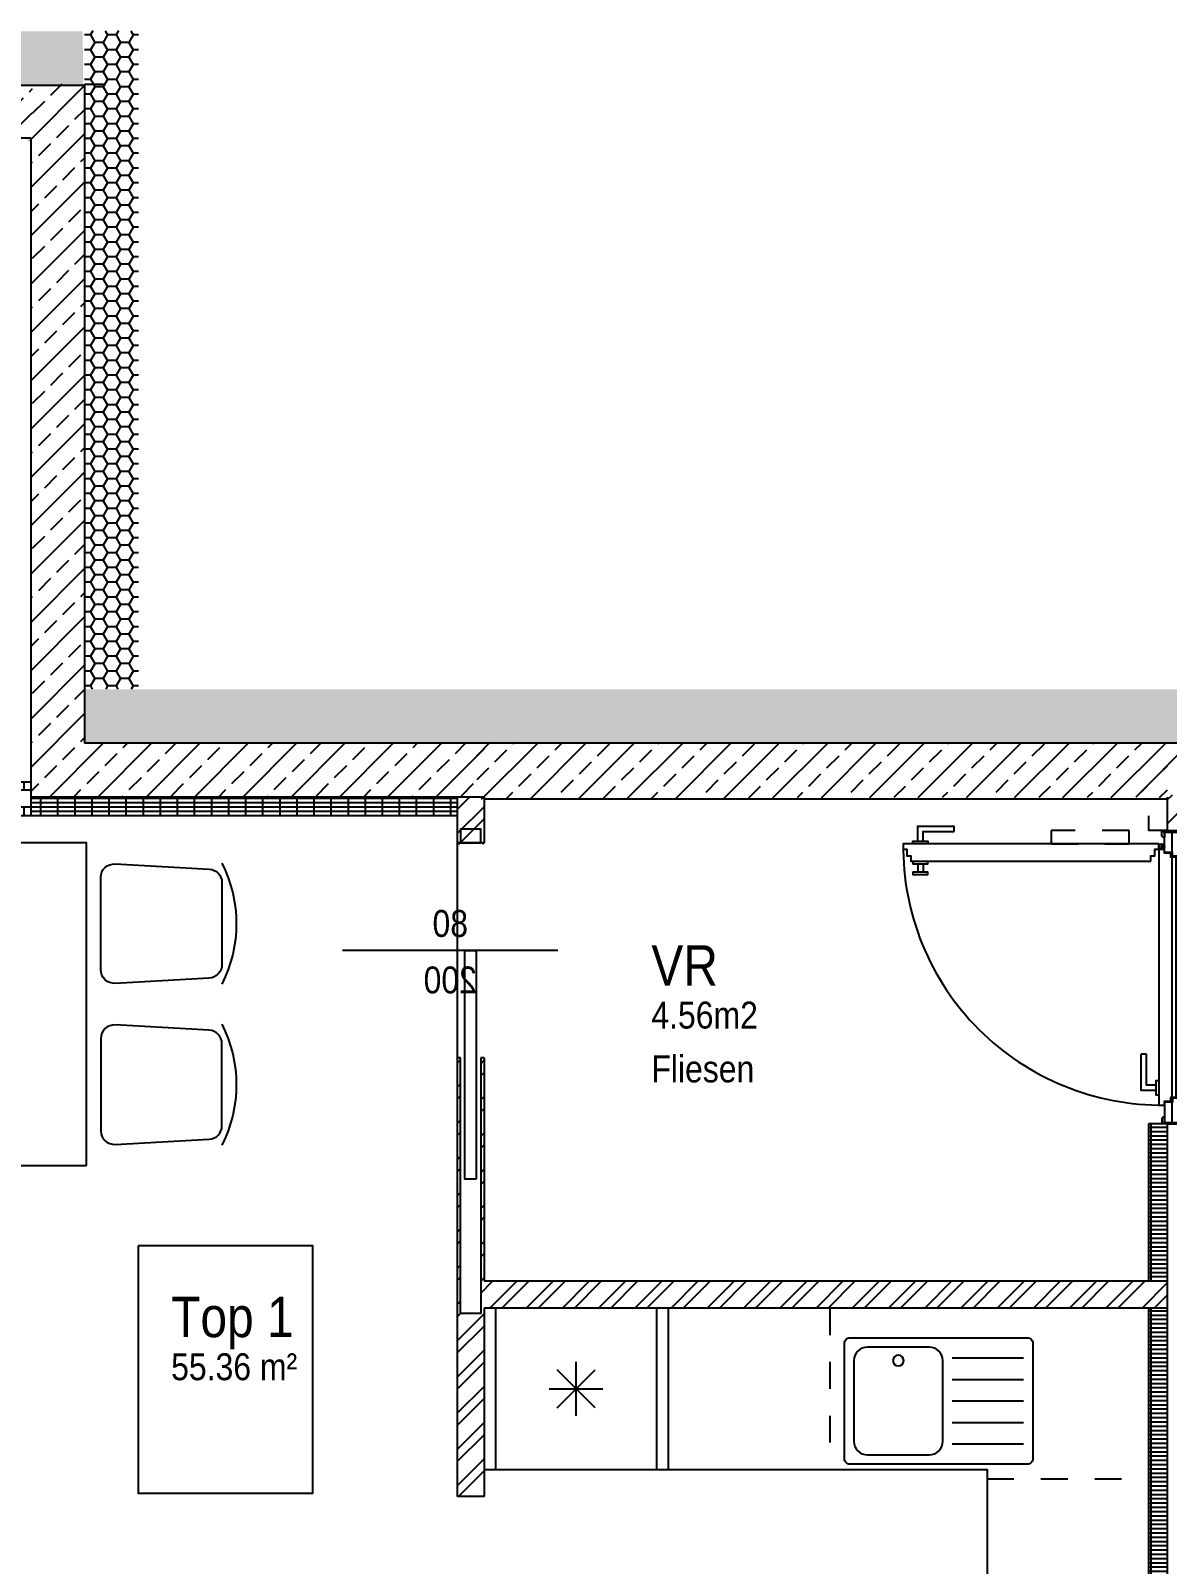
# Model space of a CAD drawing. Header units: millimetres. Extents: x 2865.5 to 2884.6, y 1727 to 1740.
# Drawn here: x 2870.73 to 2874.96, y 1734.32 to 1740.02 of the extents above; entities that cross this region are included whole.
import ezdxf
from ezdxf.enums import TextEntityAlignment as Align

# ---------------------------------------------------------------- set-up
doc = ezdxf.new("R2010")
doc.units = ezdxf.units.MM
doc.linetypes.add('HIDDEN2', pattern=[0.1875, 0.125, -0.0625])
for name, color, linetype in [('01-ANS-G00-L04-M0', 8, 'Continuous'), ('01-TXT---------M0', 5, 'Continuous'), ('01-TXT---------PP', 5, 'Continuous'), ('01-TXT-G00-L04-M0', 160, 'Continuous'), ('02-FIL-G00-L04-LILA', 223, 'Continuous'), ('02-FIL-G00-L04-ORANGE', 40, 'Continuous'), ('02-FIL-G00-L04-STB', 8, 'Continuous'), ('02-TWA---------M0', 4, 'Continuous'), ('02-TWA-G00-L04-M0', 4, 'Continuous'), ('02-ZWA---------M0', 2, 'Continuous'), ('02-ZWA-G00-L04-M0', 2, 'Continuous'), ('05-STO---------M0', 5, 'Continuous'), ('05-SYM---------M0', 8, 'Continuous'), ('05-SYM-G00-L04-M0', 8, 'Continuous'), ('05-TXT--------M0', 8, 'Continuous'), ('05-TXT-G00-L04-M0', 8, 'Continuous'), ('07-SAN-G00-L04-Küche', 8, 'Continuous'), ('07-SAN-G00-L04-M0', 8, 'Continuous')]:
    doc.layers.add(name, color=color, linetype=linetype)
doc.layers.add('05_HLP---------M0', color=5, linetype='Continuous', plot=False)
doc.styles.add('ARIAL', font='arial.ttf', dxfattribs={"width": 0.85})
pattern_1 = [(180, (2925.695287, 1643.409284), (0, -0.015875), []), (270, (2925.695287, 1643.409284), (0.0635, 0), [])]
pattern_2 = [(225, (2925.69529, 1643.40928), (0.06735192, -0.06735192), []), (225, (2925.65039, 1643.40928), (0.06735192, -0.06735192), [])]

# ---------------------------------------------------------------- blocks, each defined once
blk = doc.blocks.new('01-SQM')
at = {"layer": '01-TXT---------M0', "color": 1, "style": 'ARIAL', "width": 0.85}
blk.add_attdef('ROOM', (0, 0), '', height=0.15, dxfattribs=at)
blk.add_attdef('AREA', text='', height=0.1, dxfattribs=at).set_placement((0, -0.06), align=Align.TOP_LEFT)
at = {"layer": '01-TXT---------PP', "color": 1, "style": 'ARIAL', "width": 0.85}
blk.add_attdef('NR', text='', height=0.15, dxfattribs=at).set_placement((-0.1173, 0), align=Align.RIGHT)
blk.add_attdef('FLOOR', text='', height=0.1, dxfattribs=at).set_placement((0, -0.26), align=Align.TOP_LEFT)
blk = doc.blocks.new('05-TXT')
at = {"layer": '05-TXT--------M0'}
blk.add_line((-0.4, 0), (0.4, 0), dxfattribs=at)
at = {"layer": '05-TXT--------M0', "color": 8, "style": 'ARIAL', "width": 0.85}
blk.add_attdef('BREITE', text='', height=0.1, dxfattribs=at).set_placement((0, 0.05), align=Align.CENTER)
blk.add_attdef('HÖHE', text='', height=0.1, rotation=360, dxfattribs=at).set_placement((0, -0.06), align=Align.TOP_CENTER)
blk = doc.blocks.new('WET')
at = {"layer": '02-TWA---------M0'}
for points in [[(-0.545, 0), (-0.545, 0.2)], [(0.545, 0), (0.545, 0.2)]]:
    blk.add_lwpolyline(points, dxfattribs=at)
at = {"layer": '02-ZWA---------M0'}
for points in [[(-0.545, 0), (-0.545, -0.07)], [(0.545, 0), (0.545, -0.07)]]:
    blk.add_lwpolyline(points, dxfattribs=at)
at = {"layer": '05-STO---------M0'}
for points in [[(-0.54, 0.058), (-0.52, 0.058), (-0.52, 0.063, 0.414214), (-0.525, 0.068), (-0.545, 0.068)], [(0.54, 0.058), (0.52, 0.058), (0.52, 0.063, -0.414214), (0.525, 0.068), (0.545, 0.068)], [(-0.54, -0.01), (-0.52, -0.01), (-0.52, -0.015, -0.414214), (-0.525, -0.02), (-0.545, -0.02)], [(0.54, -0.01), (0.52, -0.01), (0.52, -0.015, 0.414214), (0.525, -0.02), (0.545, -0.02)]]:
    blk.add_lwpolyline(points, format="xyb", close=True, dxfattribs=at)
for points in [[(-0.464, -0.01), (-0.54, -0.01), (-0.54, 0.058), (-0.45, 0.058), (-0.45, 0.058), (-0.45, 0.058), (-0.45, 0.0195), (-0.464, 0.0195), (-0.464, -0.01)], [(0.464, -0.01), (0.54, -0.01), (0.54, 0.058), (0.45, 0.058), (0.45, 0.058), (0.45, 0.058), (0.45, 0.0195), (0.464, 0.0195), (0.464, -0.01)]]:
    blk.add_lwpolyline(points, dxfattribs=at)
at = {"layer": '05-SYM---------M0'}
for p, q in [((-0.422, -0.908), (-0.392, -0.908)), ((-0.422, -0.928), (-0.392, -0.928))]:
    blk.add_line(p, q, dxfattribs=at)
for points in [[(0.545, 0.018), (-0.545, 0.018)], [(-0.432, -0.061), (-0.432, -0.061), (-0.452, -0.061), (-0.452, -0.046), (-0.476, -0.046), (-0.476, -0.032), (-0.496, -0.032), (-0.496, -0.982), (-0.476, -0.982), (-0.476, -0.968), (-0.452, -0.968), (-0.452, -0.953), (-0.432, -0.953), (-0.432, -0.061)], [(-0.491, -0.021), (-0.481, -0.021)], [(-0.486, -0.026), (-0.486, -0.016)], [(-0.506, -0.928), (-0.562, -0.928), (-0.562, -0.793)], [(-0.542, -0.793), (-0.562, -0.793)], [(-0.506, -0.908), (-0.542, -0.908), (-0.542, -0.793)], [(-0.496, -0.9455), (-0.506, -0.9455), (-0.506, -0.8905), (-0.496, -0.8905)], [(-0.432, -0.9455), (-0.422, -0.9455), (-0.422, -0.8905), (-0.432, -0.8905)], [(-0.392, -0.9455), (-0.382, -0.9455), (-0.382, -0.8905), (-0.392, -0.8905)], [(-0.392, -0.9455), (-0.392, -0.8905)]]:
    blk.add_lwpolyline(points, dxfattribs=at)
at = {"layer": '05-SYM---------M0', "linetype": 'HIDDEN2', "ltscale": 0.2}
blk.add_lwpolyline([(-0.496, -0.142), (-0.546, -0.142), (-0.546, -0.432), (-0.496, -0.432)], close=True, dxfattribs=at)
at = {"layer": '05-SYM---------M0'}
blk.add_circle((-0.486, -0.021), 0.01, dxfattribs=at)
blk.add_arc((-0.486, -0.021), 0.9611, 269.4038, 0.6558, dxfattribs=at)
at = {"layer": '05_HLP---------M0'}
for p, q in [((0.401, 0.043), (0.401, 0.073)), ((0.421, 0.043), (0.421, 0.073))]:
    blk.add_line(p, q, dxfattribs=at)
for points in [[(0.4385, 0.073), (0.4385, 0.083), (0.3835, 0.083), (0.3835, 0.073)], [(0.4385, 0.073), (0.3835, 0.073)], [(-0.446, 0.033), (-0.446, 0.033), (-0.446, 0.013), (-0.461, 0.013), (-0.461, -0.011), (-0.475, -0.011), (-0.475, -0.031), (0.475, -0.031), (0.475, -0.011), (0.461, -0.011), (0.461, 0.013), (0.446, 0.013), (0.446, 0.033), (-0.446, 0.033)], [(0.4385, 0.033), (0.4385, 0.043), (0.3835, 0.043), (0.3835, 0.033)], [(0.421, -0.041), (0.421, -0.097), (0.286, -0.097)], [(0.401, -0.041), (0.401, -0.077), (0.286, -0.077)], [(0.4385, -0.031), (0.4385, -0.041), (0.3835, -0.041), (0.3835, -0.031)], [(0.286, -0.077), (0.286, -0.097)]]:
    blk.add_lwpolyline(points, dxfattribs=at)
blk = doc.blocks.new('SCHIEBETÜR-80')
at = {"layer": '02-ZWA---------M0'}
for points in [[(-0.4, 0.0375), (-1.35, 0.0375), (-1.35, -0.0375), (-0.4, -0.0375)], [(-0.4, 0.05), (-0.4, 0.0375)], [(0.4, 0.05), (0.4, -0.05)], [(-0.4, -0.0375), (-0.4, -0.05)]]:
    blk.add_lwpolyline(points, dxfattribs=at)
blk.add_lwpolyline([(0.4, 0.0375), (0.45, 0.0375), (0.45, -0.0375), (0.4, -0.0375)], close=True, dxfattribs=at)
at = {"layer": '05-SYM---------M0'}
blk.add_lwpolyline([(-0.85, 0.021), (-0.85, -0.021), (0, -0.021), (0, 0.021)], close=True, dxfattribs=at)
blk = doc.blocks.new('Kühlschrank')
blk.add_lwpolyline([(-0.3, 0), (0.3, 0), (0.3, -0.6), (-0.3, -0.6)], close=True)
for points in [[(0, -0.2), (0, -0.4)], [(0.0707, -0.2293), (-0.0707, -0.3707)], [(-0.0707, -0.2293), (0.0707, -0.3707)], [(-0.1, -0.3), (0.1, -0.3)]]:
    blk.add_lwpolyline(points)
blk = doc.blocks.new('Spüle')
for points in [[(0.4, -0.02), (-0.26, -0.02, 0.414214), (-0.28, -0.04), (-0.28, -0.47, 0.414214), (-0.26, -0.49), (0.4, -0.49, 0.414214), (0.42, -0.47), (0.42, -0.04, 0.414214)], [(-0.195, -0.055), (0.035, -0.055, -0.414214), (0.085, -0.105), (0.085, -0.405, -0.414214), (0.035, -0.455), (-0.195, -0.455, -0.414214), (-0.245, -0.405), (-0.245, -0.105, -0.414214)]]:
    blk.add_lwpolyline(points, format="xyb", close=True)
for points in [[(0.12, -0.095), (0.385, -0.095)], [(0.12, -0.175), (0.385, -0.175)], [(0.12, -0.255), (0.385, -0.255)], [(0.12, -0.335), (0.385, -0.335)], [(0.12, -0.415), (0.385, -0.415)]]:
    blk.add_lwpolyline(points)
blk.add_circle((-0.08, -0.405), 0.02)
blk = doc.blocks.new('4733788473')
at = {"color": 4}
for points in [[(2877.9358, 1743.4541), (2877.9358, 1743.0541), (2877.5358, 1743.0541), (2877.5358, 1743.4541)], [(2880.2358, 1743.4541), (2880.2358, 1743.0541), (2879.8358, 1743.0541), (2879.8358, 1743.4541)], [(2878.2858, 1739.0541), (2878.2858, 1739.0541), (2878.2858, 1739.0541), (2878.2858, 1740.4541), (2880.4858, 1740.4541), (2880.4858, 1739.7541), (2880.5858, 1739.7541), (2880.5858, 1740.5541), (2878.1858, 1740.5541), (2878.1858, 1739.0541)], [(2876.4058, 1738.4516), (2875.2058, 1738.4516), (2875.2058, 1739.2516), (2876.4058, 1739.2516)], [(2880.6858, 1737.3491), (2879.1858, 1737.3491), (2879.1858, 1737.2491), (2880.6858, 1737.2491)]]:
    blk.add_lwpolyline(points, close=True, dxfattribs=at)
at = {"color": 4, "flags": 128}
for points in [[(2877.9358, 1741.3541), (2879.8358, 1741.3541), (2879.8358, 1743.4541), (2877.9358, 1743.4541)], [(2879.3108, 1739.4541), (2879.3108, 1738.9541), (2880.3108, 1738.9541), (2880.3108, 1739.4541)], [(2879.0358, 1737.0741), (2880.8358, 1737.0741), (2880.8358, 1737.5241), (2879.0358, 1737.5241)]]:
    blk.add_lwpolyline(points, close=True, dxfattribs=at)
at = {"color": 4}
for points in [[(2878.1358, 1743.0541), (2878.1358, 1743.3041), (2878.7358, 1743.3041), (2878.7358, 1743.0541)], [(2879.6358, 1743.0541), (2879.6358, 1743.3041), (2879.0358, 1743.3041), (2879.0358, 1743.0541)], [(2878.0358, 1742.9541), (2879.7358, 1742.9541)], [(2880.4858, 1739.7791), (2878.9858, 1739.7791), (2878.9858, 1738.9541)], [(2878.9858, 1738.9541), (2878.2858, 1738.9541)], [(2879.5823, 1737.8027), (2879.9358, 1737.3491), (2880.2894, 1737.8027)]]:
    blk.add_lwpolyline(points, dxfattribs=at)
at = {"color": 4, "flags": 128}
for points in [[(2875.3038, 1739.7076, -0.39805), (2875.3537, 1739.7548), (2875.6591, 1739.7548, -0.39805), (2875.709, 1739.7076), (2875.7285, 1739.3576, -0.430564), (2875.6785, 1739.3048), (2875.3342, 1739.3048, -0.430564), (2875.2843, 1739.3576)], [(2876.3079, 1739.7076, 0.39805), (2876.258, 1739.7548), (2875.9526, 1739.7548, 0.39805), (2875.9026, 1739.7076), (2875.8832, 1739.3576, 0.430564), (2875.9331, 1739.3048), (2876.2774, 1739.3048, 0.430564), (2876.3273, 1739.3576)], [(2875.3038, 1737.9957, 0.39805), (2875.3537, 1737.9484), (2875.6591, 1737.9484, 0.39805), (2875.709, 1737.9957), (2875.7285, 1738.3457, 0.430564), (2875.6785, 1738.3984), (2875.3342, 1738.3984, 0.430564), (2875.2843, 1738.3457)], [(2876.3079, 1737.9957, -0.39805), (2876.258, 1737.9484), (2875.9526, 1737.9484, -0.39805), (2875.9026, 1737.9957), (2875.8832, 1738.3457, -0.430564), (2875.9331, 1738.3984), (2876.2774, 1738.3984, -0.430564), (2876.3273, 1738.3457)]]:
    blk.add_lwpolyline(points, format="xyb", close=True, dxfattribs=at)
at = {"color": 4}
for centre, start, end in [((2875.5064, 1739.3048), 63.4349, 116.5651), ((2876.1053, 1739.3048), 63.4349, 116.5651), ((2875.5064, 1738.3984), 243.4349, 296.5651), ((2876.1053, 1738.3984), 243.4349, 296.5651)]:
    blk.add_arc(centre, 0.5031, start, end, dxfattribs=at)

msp = doc.modelspace()

# ---------------------------------------------------------------- hatches: boundary and pattern name
at = {"layer": '02-FIL-G00-L04-LILA'}
h = msp.add_hatch(dxfattribs=at)
h.set_pattern_fill('HONEY', color=8, scale=0.01, angle=107.0465, style=0)
h.set_pattern_definition([(90, (2854.58618, 1730.280444), (-0.0274963, 0.047625), [0.03175, -0.0635]), (210, (2854.58618, 1730.280444), (-0.02749631, -0.047624994), [0.03175, -0.0635]), (150, (2854.58618, 1730.280444), (-0.05499261, 6e-09), [-0.0635, 0.03175])])
h.paths.add_polyline_path([(2870.9241, 1739.8178), (2867.9654, 1739.8178), (2865.5179, 1739.8177), (2865.5179, 1740.0177), (2870.9237, 1740.0178)])
h = msp.add_hatch(dxfattribs=at)
h.set_pattern_fill('HONEY', color=8, scale=0.01, angle=197.0465, style=0)
h.set_pattern_definition([(180, (2880.667626, 1726.64166), (-0.047625, -0.0274963), [0.03175, -0.0635]), (300, (2880.667626, 1726.64166), (0.047624994, -0.02749631), [0.03175, -0.0635]), (240, (2880.667626, 1726.64166), (-6e-09, -0.05499261), [-0.0635, 0.03175])])
h.paths.add_polyline_path([(2871.1303, 1740.0209), (2871.1303, 1740.0209), (2871.1304, 1737.5733), (2870.9304, 1737.5733), (2870.9303, 1740.0205)])
h = msp.add_hatch(dxfattribs=at)
h.set_pattern_fill('HONEY', color=8, scale=0.01, angle=287.0465, style=0)
h.set_pattern_definition([(270, (2886.08507, 1747.109546), (0.0274963, -0.047625), [0.03175, -0.0635]), (30, (2886.08507, 1747.109546), (0.02749631, 0.047624994), [0.03175, -0.0635]), (330, (2886.08507, 1747.109546), (0.05499261, -6e-09), [-0.0635, 0.03175])])
h.paths.add_polyline_path([(2870.9278, 1737.5722), (2872.1951, 1737.5722), (2875.5235, 1737.5723), (2875.5235, 1737.3723), (2870.9282, 1737.3722)])
h = msp.add_hatch(dxfattribs=at)
h.set_pattern_fill('HONEY', color=8, scale=0.01, angle=287.0465, style=0)
h.set_pattern_definition([(270, (2882.72339, 1767.08553), (0.0274963, -0.047625), [0.03175, -0.0635]), (30, (2882.72339, 1767.08553), (0.02749631, 0.047624994), [0.03175, -0.0635]), (330, (2882.72339, 1767.08553), (0.05499261, -6e-09), [-0.0635, 0.03175])])
h.paths.add_polyline_path([(2875.461, 1737.0482), (2868.8334, 1737.0482), (2875.5254, 1737.0482), (2875.5254, 1737.3729), (2875.4614, 1737.3729)])
at = {"layer": '02-FIL-G00-L04-ORANGE'}
h = msp.add_hatch(dxfattribs=at)
h.set_pattern_fill('BRICK', color=8, scale=0.01, angle=287.0465, style=0)
h.set_pattern_definition([(180, (2925.695287, 1643.409284), (0, -0.0635), []), (270, (2925.69529, 1643.40928), (0.127, 0), [0.0635, -0.0635]), (270, (2925.63179, 1643.40928), (0.127, 0), [-0.0635, 0.0635])])
h.paths.add_polyline_path([(2870.7303, 1737.1019), (2869.6603, 1737.1019), (2869.6603, 1737.2269), (2870.7303, 1737.2269), (2870.7303, 1737.1719)])
h = msp.add_hatch(dxfattribs=at)
h.set_pattern_fill('GRATE', color=8, scale=0.02, angle=287.0465, style=0)
h.set_pattern_definition(pattern_1)
h.paths.add_polyline_path([(2872.3153, 1737.1019), (2870.7303, 1737.1019), (2870.7303, 1737.1719), (2872.3153, 1737.1719)])
h = msp.add_hatch(dxfattribs=at)
h.set_pattern_fill('ANSI32', color=8, scale=0.01, angle=287.0465, style=0)
h.set_pattern_definition(pattern_2)
h.paths.add_polyline_path([(2872.3153, 1736.9969), (2872.3153, 1737.1719), (2872.4153, 1737.1719), (2872.4153, 1736.9969)])
h = msp.add_hatch(dxfattribs=at)
h.set_pattern_fill('ANSI32', color=8, scale=0.01, angle=287.0465, style=0)
h.set_pattern_definition(pattern_2)
h.paths.add_polyline_path([(2872.3153, 1734.5719), (2872.3153, 1736.2019), (2872.3278, 1736.2019), (2872.3278, 1735.2519), (2872.4028, 1735.2519), (2872.4028, 1736.2019), (2872.4153, 1736.2019), (2872.4153, 1735.3719), (2874.9553, 1735.3719), (2874.9553, 1735.2719), (2872.4153, 1735.2719), (2872.4153, 1734.5719)])
h = msp.add_hatch(dxfattribs=at)
h.set_pattern_fill('GRATE', color=8, scale=0.02, angle=287.0465, style=0)
h.set_pattern_definition(pattern_1)
h.paths.add_polyline_path([(2874.8853, 1735.3719), (2874.8853, 1735.9569), (2874.9553, 1735.9569), (2874.9553, 1735.3719)])
h = msp.add_hatch(dxfattribs=at)
h.set_pattern_fill('GRATE', color=8, scale=0.02, angle=287.0465, style=0)
h.set_pattern_definition(pattern_1)
h.paths.add_polyline_path([(2874.8853, 1735.2719), (2874.9553, 1735.2719), (2874.9553, 1733.1719), (2874.8853, 1733.1719)])
at = {"layer": '02-FIL-G00-L04-STB'}
h = msp.add_hatch(dxfattribs=at)
h.set_pattern_fill('ANSI33', color=8, scale=0.02, angle=287.0465, style=0)
h.set_pattern_definition([(225, (2926.91789, 1651.85353), (0.08980256, -0.08980256), []), (225, (2926.82809, 1651.85353), (0.08980256, -0.08980256), [0.0635, -0.03175])])
h.paths.add_polyline_path([(2869.4279, 1739.6162), (2869.4279, 1739.6962), (2869.4279, 1739.8162), (2870.7361, 1739.8126), (2870.7361, 1739.6126)])
h = msp.add_hatch(dxfattribs=at)
h.set_pattern_fill('ANSI33', color=8, scale=0.02, angle=287.0465, style=0)
h.set_pattern_definition([(225, (2932.6442, 1649.40713), (0.08980256, -0.08980256), []), (225, (2932.55439, 1649.40713), (0.08980256, -0.08980256), [0.0635, -0.03175])])
h.paths.add_polyline_path([(2873.6624, 1737.1695), (2872.3875, 1737.1635), (2872.3899, 1737.3755), (2874.9556, 1737.3698), (2874.9556, 1737.1698)])
h = msp.add_hatch(dxfattribs=at)
h.set_pattern_fill('ANSI33', color=8, scale=0.02, angle=287.0465, style=0)
h.set_pattern_definition([(225, (2932.64886, 1649.28507), (0.08980256, -0.08980256), []), (225, (2932.55906, 1649.28507), (0.08980256, -0.08980256), [0.0635, -0.03175])])
h.paths.add_polyline_path([(2874.9553, 1737.0477), (2874.9553, 1737.1662), (2875.1589, 1737.3705), (2875.4611, 1737.3705), (2875.4611, 1737.0477)])

# ---------------------------------------------------------------- linework, layer by layer
at = {"color": 8}
for points in [[(2870.9303, 1739.8169), (2865.725, 1739.8169)], [(2869.5603, 1739.6219), (2870.7303, 1739.6219)], [(2875.1534, 1737.3719), (2872.4153, 1737.3719)], [(2874.9553, 1737.1636), (2872.4153, 1737.1636)]]:
    msp.add_lwpolyline(points, dxfattribs=at)
at = {"layer": '01-ANS-G00-L04-M0', "color": 8}
msp.add_lwpolyline([(2872.3153, 1737.0019), (2872.3153, 1736.2019)], dxfattribs=at)
at = {"layer": '01-TXT-G00-L04-M0', "color": 1}
msp.add_lwpolyline([(2871.1291, 1735.5032), (2871.1291, 1734.5841), (2871.7786, 1734.5841), (2871.7786, 1735.5032)], close=True, dxfattribs=at)
at = {"layer": '02-FIL-G00-L04-STB', "color": 8, "linetype": 'Continuous'}
for p, q in [((2870.9303, 1739.8169), (2870.7303, 1739.6169)), ((2870.8455, 1739.8219), (2870.8035, 1739.7799)), ((2870.781, 1739.7575), (2870.7361, 1739.7126)), ((2870.9303, 1739.7271), (2870.8933, 1739.6901)), ((2870.8708, 1739.6677), (2870.8259, 1739.6228)), ((2870.9303, 1739.6373), (2870.7303, 1739.4373)), ((2870.8035, 1739.6003), (2870.7586, 1739.5554)), ((2870.7361, 1739.533), (2870.7303, 1739.5271)), ((2870.8933, 1739.5105), (2870.8484, 1739.4656)), ((2870.9303, 1739.5475), (2870.9157, 1739.533)), ((2870.9303, 1739.4577), (2870.7303, 1739.2577)), ((2870.8259, 1739.4432), (2870.781, 1739.3983)), ((2870.7586, 1739.3758), (2870.7303, 1739.3475)), ((2870.9157, 1739.3534), (2870.8708, 1739.3085)), ((2870.9303, 1739.2781), (2870.7303, 1739.0781)), ((2870.8484, 1739.286), (2870.8035, 1739.2411)), ((2870.781, 1739.2187), (2870.7361, 1739.1738)), ((2870.9303, 1739.1883), (2870.8933, 1739.1513)), ((2870.9303, 1739.0985), (2870.7303, 1738.8985)), ((2870.8708, 1739.1289), (2870.8259, 1739.0839)), ((2870.8035, 1739.0615), (2870.7586, 1739.0166)), ((2870.7361, 1738.9941), (2870.7303, 1738.9883)), ((2870.9303, 1739.0087), (2870.9157, 1738.9941)), ((2870.8933, 1738.9717), (2870.8484, 1738.9268)), ((2870.9303, 1738.9189), (2870.7303, 1738.7189)), ((2870.8259, 1738.9043), (2870.781, 1738.8594)), ((2870.7586, 1738.837), (2870.7303, 1738.8087)), ((2870.9157, 1738.8145), (2870.8708, 1738.7696)), ((2870.9303, 1738.7393), (2870.7303, 1738.5393)), ((2870.8484, 1738.7472), (2870.8035, 1738.7023)), ((2870.781, 1738.6798), (2870.7361, 1738.6349)), ((2870.9303, 1738.6495), (2870.8933, 1738.6125)), ((2870.8708, 1738.59), (2870.8259, 1738.5451)), ((2870.9303, 1738.5597), (2870.7303, 1738.3597)), ((2870.8035, 1738.5227), (2870.7586, 1738.4778)), ((2870.9303, 1738.4699), (2870.9157, 1738.4553)), ((2870.7361, 1738.4553), (2870.7303, 1738.4495)), ((2870.8933, 1738.4329), (2870.8484, 1738.388)), ((2870.9303, 1738.3801), (2870.7303, 1738.1801)), ((2870.8259, 1738.3655), (2870.781, 1738.3206)), ((2870.7586, 1738.2982), (2870.7303, 1738.2699)), ((2870.9157, 1738.2757), (2870.8708, 1738.2308)), ((2870.9303, 1738.2005), (2870.7303, 1738.0005)), ((2870.8484, 1738.2084), (2870.8035, 1738.1635)), ((2870.781, 1738.141), (2870.7361, 1738.0961)), ((2870.9303, 1738.1107), (2870.8933, 1738.0737)), ((2870.9303, 1738.0209), (2870.7303, 1737.8209)), ((2870.8708, 1738.0512), (2870.8259, 1738.0063)), ((2870.8035, 1737.9839), (2870.7586, 1737.939)), ((2870.7361, 1737.9165), (2870.7303, 1737.9107)), ((2870.9303, 1737.9311), (2870.9157, 1737.9165)), ((2870.9303, 1737.8413), (2870.7303, 1737.6413)), ((2870.8933, 1737.8941), (2870.8484, 1737.8492)), ((2870.8259, 1737.8267), (2870.781, 1737.7818)), ((2870.7586, 1737.7594), (2870.7303, 1737.7311)), ((2870.9157, 1737.7369), (2870.8708, 1737.692)), ((2870.8484, 1737.6696), (2870.8035, 1737.6247)), ((2870.9303, 1737.6617), (2870.7303, 1737.4617)), ((2870.781, 1737.6022), (2870.7361, 1737.5573)), ((2870.9303, 1737.5719), (2870.8933, 1737.5349)), ((2870.8708, 1737.5124), (2870.8259, 1737.4675)), ((2870.9303, 1737.4821), (2870.7303, 1737.2821)), ((2870.8035, 1737.4451), (2870.7586, 1737.4002)), ((2870.9303, 1737.3923), (2870.9157, 1737.3777)), ((2870.7361, 1737.3777), (2870.7303, 1737.3719)), ((2870.9997, 1737.3719), (2870.7997, 1737.1719)), ((2870.8933, 1737.3553), (2870.8484, 1737.3103)), ((2871.1793, 1737.3719), (2870.9793, 1737.1719)), ((2871.0504, 1737.3328), (2871.0055, 1737.2879)), ((2871.0895, 1737.3719), (2871.0729, 1737.3553)), ((2871.359, 1737.3719), (2871.159, 1737.1719)), ((2871.2691, 1737.3719), (2871.23, 1737.3328)), ((2871.5386, 1737.3719), (2871.3386, 1737.1719)), ((2871.4321, 1737.3553), (2871.3872, 1737.3103)), ((2871.7182, 1737.3719), (2871.5182, 1737.1719)), ((2871.5892, 1737.3328), (2871.5443, 1737.2879)), ((2871.6284, 1737.3719), (2871.6117, 1737.3553)), ((2871.8978, 1737.3719), (2871.6978, 1737.1719)), ((2871.808, 1737.3719), (2871.7688, 1737.3328)), ((2872.0774, 1737.3719), (2871.8774, 1737.1719)), ((2871.9709, 1737.3553), (2871.926, 1737.3103)), ((2872.257, 1737.3719), (2872.057, 1737.1719)), ((2872.1281, 1737.3328), (2872.0832, 1737.2879)), ((2872.1672, 1737.3719), (2872.1505, 1737.3553)), ((2872.4153, 1737.3506), (2872.2366, 1737.1719)), ((2872.3468, 1737.3719), (2872.3077, 1737.3328)), ((2875.0381, 1737.3719), (2874.8381, 1737.1719)), ((2870.8259, 1737.2879), (2870.781, 1737.243)), ((2871.2076, 1737.3103), (2871.1627, 1737.2654)), ((2871.3647, 1737.2879), (2871.3198, 1737.243)), ((2871.7464, 1737.3103), (2871.7015, 1737.2654)), ((2871.9036, 1737.2879), (2871.8587, 1737.243)), ((2872.2852, 1737.3103), (2872.2403, 1737.2654)), ((2870.7586, 1737.2205), (2870.7303, 1737.1923)), ((2870.9831, 1737.2654), (2870.9382, 1737.2205)), ((2871.1402, 1737.243), (2871.0953, 1737.1981)), ((2871.2974, 1737.2205), (2871.2525, 1737.1756)), ((2871.5219, 1737.2654), (2871.477, 1737.2205)), ((2871.679, 1737.243), (2871.6341, 1737.1981)), ((2871.8362, 1737.2205), (2871.7913, 1737.1756)), ((2872.0607, 1737.2654), (2872.0158, 1737.2205)), ((2872.2179, 1737.243), (2872.173, 1737.1981)), ((2872.375, 1737.2205), (2872.3301, 1737.1756)), ((2870.9157, 1737.1981), (2870.8895, 1737.1719)), ((2871.0729, 1737.1756), (2871.0691, 1737.1719)), ((2871.4545, 1737.1981), (2871.4284, 1737.1719)), ((2871.6117, 1737.1756), (2871.608, 1737.1719)), ((2871.9934, 1737.1981), (2871.9672, 1737.1719)), ((2872.1505, 1737.1756), (2872.1468, 1737.1719)), ((2874.9568, 1735.8511), (2874.9553, 1735.8526)), ((2874.9568, 1735.3122), (2874.9553, 1735.3138)), ((2874.9568, 1734.7734), (2874.9553, 1734.775))]:
    msp.add_line(p, q, dxfattribs=at)
at = {"layer": '02-TWA-G00-L04-M0', "color": 8}
for points in [[(2870.9303, 1739.8219), (2870.9303, 1737.3719)], [(2870.7303, 1739.6219), (2870.7303, 1737.1719)], [(2872.4153, 1737.3719), (2870.9303, 1737.3719)], [(2872.4153, 1737.1719), (2870.7303, 1737.1719)], [(2874.9553, 1737.1719), (2874.9553, 1737.0469)], [(2874.9553, 1735.9569), (2874.9553, 1733.1719)]]:
    msp.add_lwpolyline(points, dxfattribs=at)
at = {"layer": '02-ZWA-G00-L04-M0', "color": 8}
for points in [[(2870.9303, 1739.8219), (2871.0003, 1739.8219)], [(2870.7303, 1737.2269), (2869.6603, 1737.2269)], [(2870.7303, 1737.1719), (2870.7303, 1737.1019)], [(2872.3153, 1737.1719), (2872.3153, 1737.0019)], [(2872.4153, 1737.1719), (2872.4153, 1737.0019)], [(2872.3153, 1737.1019), (2869.3553, 1737.1019)], [(2874.8853, 1737.1019), (2874.8853, 1737.0469)], [(2872.3153, 1736.2019), (2872.3153, 1734.5719)], [(2872.4153, 1736.2019), (2872.4153, 1735.3719)], [(2874.8853, 1735.9569), (2874.8853, 1735.3719)], [(2874.9553, 1735.3719), (2872.4153, 1735.3719)], [(2874.9553, 1735.2719), (2872.4153, 1735.2719)], [(2872.4153, 1735.2719), (2872.4153, 1734.5719)], [(2874.8853, 1735.2719), (2874.8853, 1733.1719)], [(2872.4153, 1734.5719), (2872.3153, 1734.5719)]]:
    msp.add_lwpolyline(points, dxfattribs=at)
at = {"layer": '07-SAN-G00-L04-Küche', "color": 8}
msp.add_lwpolyline([(2873.1003, 1735.2719), (2873.1003, 1734.6719)], dxfattribs=at)
at = {"layer": '07-SAN-G00-L04-Küche', "color": 8, "linetype": 'HIDDEN2', "ltscale": 0.5}
for points in [[(2873.7003, 1735.2719), (2873.7003, 1734.6719)], [(2874.2853, 1734.6369), (2874.8853, 1734.6369)]]:
    msp.add_lwpolyline(points, dxfattribs=at)
at = {"layer": '07-SAN-G00-L04-M0', "color": 8}
msp.add_lwpolyline([(2872.4153, 1734.6719), (2874.2853, 1734.6719), (2874.2853, 1733.1719)], dxfattribs=at)

# ---------------------------------------------------------------- block references
at = {"xscale": -1, "rotation": 90.00000000995688}
msp.add_blockref('4733788473', (4609.3894, 4612.2077), dxfattribs=at)
at = {"layer": '01-TXT-G00-L04-M0', "color": 8}
for p, rotation, values in [((2873.0372, 1736.4712), 359.9999999808717, {'ROOM': 'VR', 'AREA': '4.56m2', 'FLOOR': 'Fliesen'}), ((2871.2521, 1735.164), 359.9999999850404, {'ROOM': 'Top 1 ', 'AREA': '55.36 m²'})]:
    msp.add_blockref('01-SQM', p, dxfattribs=dict(at, rotation=rotation)).add_auto_attribs(values)
at = {"layer": '05-SYM-G00-L04-M0', "color": 8, "xscale": -1, "rotation": 270.0000000316348}
msp.add_blockref('SCHIEBETÜR-80', (2872.3653, 1736.6019), dxfattribs=at)
at = {"layer": '05-SYM-G00-L04-M0', "color": 8, "rotation": 270.000000009957}
msp.add_blockref('WET', (2874.9553, 1736.5019), dxfattribs=at)
at = {"layer": '05-TXT-G00-L04-M0', "color": 8}
ref = msp.add_blockref('05-TXT', (2872.2897, 1736.6019), dxfattribs=dict(at, xscale=-1, rotation=9.9569153e-09))
ref.add_attrib('BREITE', '80', dxfattribs={"layer": '05-TXT--------M0', "color": 8, "height": 0.1, "rotation": 0, "style": 'ARIAL', "text_generation_flag": 2, "width": 0.85}).set_placement((2872.2897, 1736.6519), align=Align.CENTER)
ref.add_attrib('HÖHE', '200', dxfattribs={"layer": '05-TXT--------M0', "color": 8, "height": 0.1, "rotation": 0, "style": 'ARIAL', "text_generation_flag": 2, "width": 0.85}).set_placement((2872.2897, 1736.5419), align=Align.TOP_CENTER)
at = {"layer": '07-SAN-G00-L04-Küche', "color": 8, "xscale": -1}
for name, p, rotation in [('Kühlschrank', (2872.7573, 1734.6719), 180.0000000066219), ('Spüle', (2874.0353, 1734.6719), 180.0000000366373)]:
    msp.add_blockref(name, p, dxfattribs=dict(at, rotation=rotation))

doc.saveas('drawing.dxf')
